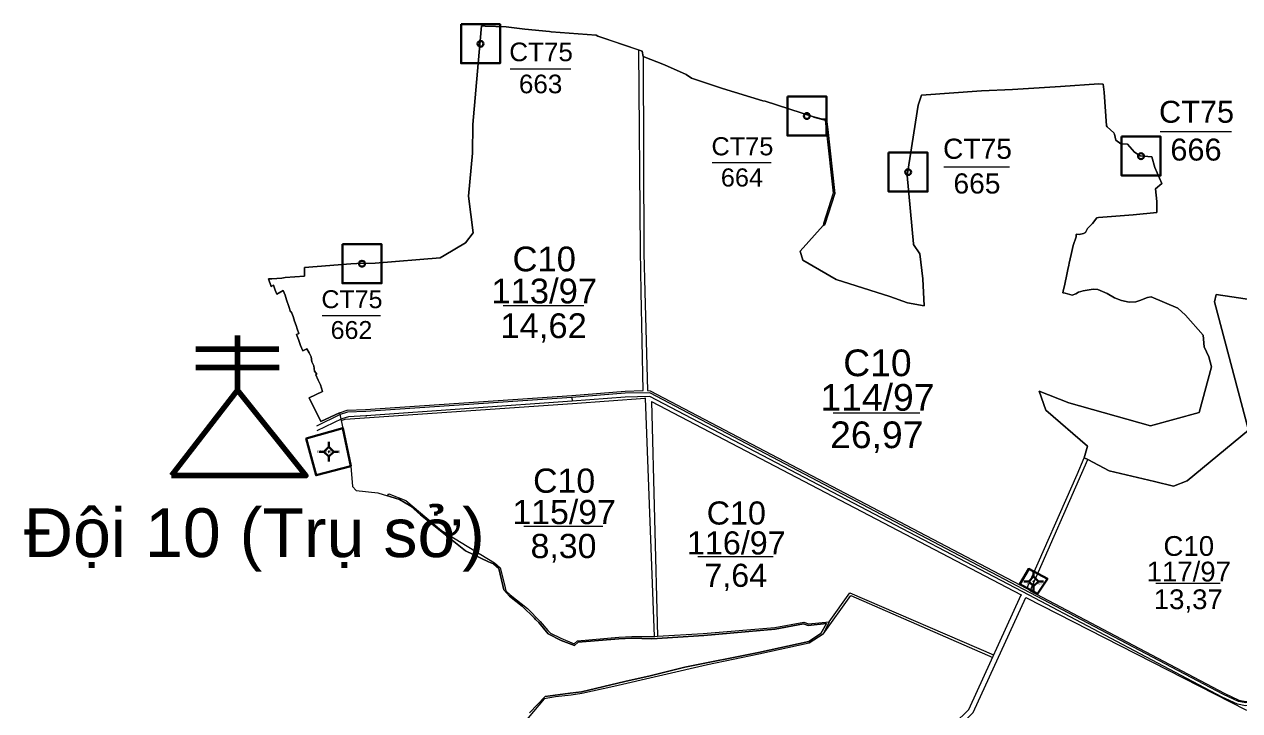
# Model space of a CAD drawing. Header units: metres. Extents: x 414961 to 420278, y 1518967 to 1522724.
# Drawn here: x 415716 to 417274, y 1520463 to 1521343 of the extents above; entities that cross this region are included whole.
import ezdxf
from ezdxf.enums import TextEntityAlignment as Align

# ---------------------------------------------------------------- set-up
doc = ezdxf.new("R2010")
doc.units = ezdxf.units.M
doc.header["$MEASUREMENT"] = 0
doc.linetypes.add('DGN Style 1', pattern=[5.902559, 0.009821, -5.892738])
doc.layers.add('RanhOne', color=1, linetype='Continuous', lineweight=0)
doc.layers.add('TruSo', color=1, linetype='Continuous', lineweight=106)
doc.styles.add('Style-Arial', font='arial.ttf')

# ---------------------------------------------------------------- blocks, each defined once
blk = doc.blocks.new('*U0')
at = {"color": 0, "linetype": 'Continuous', "lineweight": -2, "ltscale": 10, "flags": 128}
blk.add_lwpolyline([(-150, 150), (150, 150), (150, -150), (-150, -150), (-150, 150)], close=True, dxfattribs=at)
at = {"color": 0, "linetype": 'Continuous', "lineweight": -2, "ltscale": 10}
blk.add_circle((-0.02828, 0.016065), 22.5, dxfattribs=at)
blk = doc.blocks.new('*U19')
at = {"layer": 'RanhOne', "color": 3, "linetype": 'Continuous', "lineweight": 13}
blk.add_line((-66.520877, -1.660429), (63.750129, -1.660429), dxfattribs=at)
at = {"layer": 'RanhOne', "color": 3, "linetype": 'Continuous', "lineweight": 13, "style": 'Style-Arial'}
blk.add_text('13,37', height=40, dxfattribs=at).set_placement((-1.025137, -54.422685), align=Align.CENTER)
at = {"layer": 'RanhOne', "color": 3, "linetype": 'Continuous', "lineweight": 13, "insert": (-0.000029, 1.089388), "char_height": 40, "attachment_point": 8, "line_spacing_factor": 0.776524, "style": 'Style-Arial'}
blk.add_mtext('C10\\P117/97', dxfattribs=at)
blk = doc.blocks.new('DDCT')
at = {"layer": 'RanhOne', "color": 5, "linetype": 'Continuous', "lineweight": 0}
for p, q in [((6.24, 0), (-6.24, 0)), ((0, -6.24), (0, 6.24))]:
    blk.add_line(p, q, dxfattribs=at)
blk = doc.blocks.new('CENTRD')
at = {"layer": 'RanhOne', "linetype": 'Continuous', "lineweight": 0}
h = blk.add_hatch(color=7, dxfattribs=at)
edge = h.paths.add_edge_path()
edge.add_arc((0, 0), 1.5, 0, 360)
at = {"layer": 'RanhOne', "color": 7, "linetype": 'Continuous', "lineweight": 0}
for p, q in [((-6.25, 0), (-12.5, 0)), ((0, 6.25), (-6.25, 0)), ((-6.25, 0), (0, -6.25)), ((0, 12.5), (0, 6.25)), ((6.25, 0), (0, 6.25)), ((0, -6.25), (6.25, 0)), ((12.5, 0), (6.25, 0)), ((0, -6.25), (0, -12.5))]:
    blk.add_line(p, q, dxfattribs=at)
blk = doc.blocks.new('CENTRD_1')
at = {"layer": 'RanhOne', "linetype": 'Continuous', "lineweight": 30}
h = blk.add_hatch(color=5, dxfattribs=at)
edge = h.paths.add_edge_path()
edge.add_arc((0, 0), 1.5, 0, 360)
at = {"layer": 'RanhOne', "color": 5, "linetype": 'Continuous', "lineweight": 30}
for p, q in [((-6.25, 0), (-12.5, 0)), ((0, 6.25), (-6.25, 0)), ((-6.25, 0), (0, -6.25)), ((0, 12.5), (0, 6.25)), ((6.25, 0), (0, 6.25)), ((0, -6.25), (6.25, 0)), ((12.5, 0), (6.25, 0)), ((0, -6.25), (0, -12.5))]:
    blk.add_line(p, q, dxfattribs=at)
blk = doc.blocks.new('*U50')
at = {"layer": 'RanhOne', "color": 3, "linetype": 'Continuous', "lineweight": 13}
blk.add_line((-66.520877, -1.660429), (63.750129, -1.660429), dxfattribs=at)
at = {"layer": 'RanhOne', "color": 3, "linetype": 'Continuous', "lineweight": 13, "style": 'Style-Arial'}
for s, p in [('CT75', (-0.000029, 14.422722)), ('662', (-1.025137, -54.422685))]:
    blk.add_text(s, height=40, dxfattribs=at).set_placement(p, align=Align.CENTER)
blk = doc.blocks.new('*U51')
at = {"layer": 'RanhOne', "color": 3, "linetype": 'Continuous', "lineweight": 13}
blk.add_line((-66.520877, -1.660429), (63.750129, -1.660429), dxfattribs=at)
at = {"layer": 'RanhOne', "color": 3, "linetype": 'Continuous', "lineweight": 13, "style": 'Style-Arial'}
for s, p in [('CT75', (-0.000029, 14.422722)), ('663', (-1.025137, -54.422685))]:
    blk.add_text(s, height=40, dxfattribs=at).set_placement(p, align=Align.CENTER)
blk = doc.blocks.new('*U52')
at = {"layer": 'RanhOne', "color": 3, "linetype": 'Continuous', "lineweight": 13}
blk.add_line((-66.520877, -1.660429), (63.750129, -1.660429), dxfattribs=at)
at = {"layer": 'RanhOne', "color": 3, "linetype": 'Continuous', "lineweight": 13, "style": 'Style-Arial'}
for s, p in [('CT75', (-0.000029, 14.422722)), ('664', (-1.025137, -54.422685))]:
    blk.add_text(s, height=40, dxfattribs=at).set_placement(p, align=Align.CENTER)
blk = doc.blocks.new('*U53')
at = {"layer": 'RanhOne', "color": 3, "linetype": 'Continuous', "lineweight": 13}
blk.add_line((-66.520877, -1.660429), (63.750129, -1.660429), dxfattribs=at)
at = {"layer": 'RanhOne', "color": 3, "linetype": 'Continuous', "lineweight": 13, "style": 'Style-Arial'}
for s, p in [('CT75', (-0.000029, 14.422722)), ('665', (-1.025137, -54.422685))]:
    blk.add_text(s, height=40, dxfattribs=at).set_placement(p, align=Align.CENTER)
blk = doc.blocks.new('*U54')
at = {"layer": 'RanhOne', "color": 3, "linetype": 'Continuous', "lineweight": 13}
blk.add_line((-66.520877, -1.660429), (63.750129, -1.660429), dxfattribs=at)
at = {"layer": 'RanhOne', "color": 3, "linetype": 'Continuous', "lineweight": 13, "style": 'Style-Arial'}
for s, p in [('CT75', (-0.000029, 14.422722)), ('666', (-1.025137, -54.422685))]:
    blk.add_text(s, height=40, dxfattribs=at).set_placement(p, align=Align.CENTER)
blk = doc.blocks.new('*U59')
at = {"layer": 'RanhOne', "color": 3, "linetype": 'Continuous', "lineweight": 13}
blk.add_line((-66.520877, -1.660429), (63.750129, -1.660429), dxfattribs=at)
at = {"layer": 'RanhOne', "color": 3, "linetype": 'Continuous', "lineweight": 13, "style": 'Style-Arial'}
blk.add_text('26,97', height=40, dxfattribs=at).set_placement((-1.025137, -54.422685), align=Align.CENTER)
at = {"layer": 'RanhOne', "color": 3, "linetype": 'Continuous', "lineweight": 13, "insert": (-0.000029, 1.089388), "char_height": 40, "attachment_point": 8, "line_spacing_factor": 0.776524, "style": 'Style-Arial'}
blk.add_mtext('C10\\P114/97', dxfattribs=at)
blk = doc.blocks.new('*U80')
at = {"layer": 'RanhOne', "color": 3, "linetype": 'Continuous', "lineweight": 13}
blk.add_line((-66.520877, -1.660429), (63.750129, -1.660429), dxfattribs=at)
at = {"layer": 'RanhOne', "color": 3, "linetype": 'Continuous', "lineweight": 13, "style": 'Style-Arial'}
blk.add_text('14,62', height=40, dxfattribs=at).set_placement((-1.025137, -54.422685), align=Align.CENTER)
at = {"layer": 'RanhOne', "color": 3, "linetype": 'Continuous', "lineweight": 13, "insert": (-0.000029, 1.089388), "char_height": 40, "attachment_point": 8, "line_spacing_factor": 0.776524, "style": 'Style-Arial'}
blk.add_mtext('C10\\P113/97', dxfattribs=at)
blk = doc.blocks.new('*U81')
at = {"layer": 'RanhOne', "color": 3, "linetype": 'Continuous', "lineweight": 13}
blk.add_line((-66.520877, -1.660429), (63.750129, -1.660429), dxfattribs=at)
at = {"layer": 'RanhOne', "color": 3, "linetype": 'Continuous', "lineweight": 13, "style": 'Style-Arial'}
blk.add_text('8,30', height=40, dxfattribs=at).set_placement((-1.025137, -54.422685), align=Align.CENTER)
at = {"layer": 'RanhOne', "color": 3, "linetype": 'Continuous', "lineweight": 13, "insert": (-0.000029, 1.089388), "char_height": 40, "attachment_point": 8, "line_spacing_factor": 0.776524, "style": 'Style-Arial'}
blk.add_mtext('C10\\P115/97', dxfattribs=at)
blk = doc.blocks.new('*U82')
at = {"layer": 'RanhOne', "color": 3, "linetype": 'Continuous', "lineweight": 13}
blk.add_line((-66.520877, -1.660429), (63.750129, -1.660429), dxfattribs=at)
at = {"layer": 'RanhOne', "color": 3, "linetype": 'Continuous', "lineweight": 13, "style": 'Style-Arial'}
blk.add_text('7,64', height=40, dxfattribs=at).set_placement((-1.025137, -54.422685), align=Align.CENTER)
at = {"layer": 'RanhOne', "color": 3, "linetype": 'Continuous', "lineweight": 13, "insert": (-0.000029, 1.089388), "char_height": 40, "attachment_point": 8, "line_spacing_factor": 0.776524, "style": 'Style-Arial'}
blk.add_mtext('C10\\P116/97', dxfattribs=at)
blk = doc.blocks.new('CENTRD_2')
at = {"layer": 'TruSo', "linetype": 'Continuous', "lineweight": 30}
h = blk.add_hatch(color=5, dxfattribs=at)
edge = h.paths.add_edge_path()
edge.add_arc((0, 0), 1.5, 0, 360)
at = {"layer": 'TruSo', "color": 5, "linetype": 'Continuous', "lineweight": 30}
for p, q in [((-6.25, 0), (-12.5, 0)), ((0, 6.25), (-6.25, 0)), ((-6.25, 0), (0, -6.25)), ((0, 12.5), (0, 6.25)), ((6.25, 0), (0, 6.25)), ((0, -6.25), (6.25, 0)), ((12.5, 0), (6.25, 0)), ((0, -6.25), (0, -12.5))]:
    blk.add_line(p, q, dxfattribs=at)
blk = doc.blocks.new('*U83')
at = {"layer": 'TruSo', "color": 5, "linetype": 'Continuous', "lineweight": 30, "flags": 128}
blk.add_lwpolyline([(17.65, 3.2), (4.88, -15.97), (-17.67, -3.62), (-5.96, 15.96), (17.65, 3.2)], dxfattribs=at)
at = {"layer": 'TruSo', "color": 5, "linetype": 'Continuous', "lineweight": 30}
blk.add_blockref('CENTRD_2', (0, 0), dxfattribs=at)
blk = doc.blocks.new('*U88')
at = {"layer": 'TruSo', "color": 1, "linetype": 'Continuous', "lineweight": 106}
for p, q in [((-1.00498, 13.016671), (-1.00498, 58.941787)), ((-36.158004, 47.398274), (33.778137, 47.398274)), ((-35.952007, 32.006922), (33.984135, 32.006922))]:
    blk.add_line(p, q, dxfattribs=at)
at = {"layer": 'TruSo', "color": 1, "linetype": 'Continuous', "lineweight": 106, "flags": 128}
blk.add_lwpolyline([(-56.477401, -58.942446), (-1.00498, 13.016671), (56.477968, -58.889332), (-56.477401, -58.942446)], close=True, dxfattribs=at)
blk = doc.blocks.new('*U87')
at = {"layer": 'TruSo', "color": 1, "linetype": 'Continuous', "lineweight": 106, "xscale": 1.5248, "yscale": 1.5248, "zscale": 1.5248}
blk.add_blockref('*U88', (-19.953073, 67.811554), dxfattribs=at)
at = {"layer": 'RanhOne', "color": 7, "linetype": 'Continuous', "lineweight": 0, "style": 'Style-Arial'}
blk.add_text('Đội 10 (Trụ sở)', height=62.5, dxfattribs=at).set_placement((0.000165, -95.186062), align=Align.MIDDLE_CENTER)

msp = doc.modelspace()

# ---------------------------------------------------------------- linework, layer by layer
at = {"layer": 'RanhOne', "color": 3, "linetype": 'DGN Style 1', "lineweight": 0}
for p, q in [((416508.737, 1520873.628), (416514.556, 1520873.42)), ((416511.655, 1520863.842), (416519.653, 1520859.65)), ((417000.544, 1520619.644), (417005.134, 1520616.763)), ((416993.41, 1520611.704), (416999.455, 1520608.257))]:
    msp.add_line(p, q, dxfattribs=at)
at = {"layer": 'RanhOne', "color": 3, "linetype": 'Continuous', "lineweight": 0, "ltscale": 5}
for p, q in [((416417.677, 1520864.831), (416418.019229, 1520859.842543)), ((417003.721466, 1520611.262593), (416517.470256, 1520865.727005))]:
    msp.add_line(p, q, dxfattribs=at)
at = {"layer": 'RanhOne', "color": 3, "linetype": 'Continuous', "lineweight": 0}
for p, q in [((416511.655, 1520863.842), (416523.1464, 1520558.4272)), ((416519.653, 1520859.65), (416993.41, 1520611.704)), ((416519.653, 1520859.65), (416527.2278, 1520558.6165)), ((416119.7918, 1520845.1619), (416121.9345, 1520835.1188)), ((417005.134, 1520616.763), (417078.7666, 1520784.9478)), ((417074.412, 1520787.193), (417078.7666, 1520784.9478)), ((416999.455, 1520608.257), (417282.438, 1520463.884))]:
    msp.add_line(p, q, dxfattribs=at)
at = {"layer": 'RanhOne', "color": 3, "linetype": 'Continuous', "lineweight": 0, "flags": 128}
for points in [[(416119.7918, 1520845.1619), (416119.5254, 1520845.0801), (416095.9799, 1520833.913), (416080.67, 1520864.11), (416097.91, 1520872.25), (416095.17, 1520880.66), (416092.37, 1520886.68), (416089.44, 1520893.7), (416090.62, 1520894.37), (416087.56, 1520898.17), (416087.01, 1520905.04), (416084.33, 1520910.38), (416083.28, 1520916.56), (416080.7, 1520921.69), (416077.86, 1520927.17), (416072.69, 1520924.65), (416069.77, 1520931.41), (416067.02, 1520938.81), (416064.65, 1520945.32), (416067.51, 1520946.48), (416065.56, 1520952.44), (416064.2, 1520956.71), (416062.27, 1520962.54), (416060.15, 1520968.38), (416057.79, 1520974.75), (416057.28, 1520974.59), (416056.9, 1520974.48), (416054.68, 1520981.2), (416051.73, 1520989.77), (416049.97, 1520995.73), (416047.71, 1521001.58), (416039.62, 1520997.12), (416037.43, 1521002.28), (416035.3, 1521008.5), (416032.11, 1521006.8), (416028.69, 1521016.54), (416032.821, 1521016.768), (416045.88, 1521017.49), (416050.22, 1521018.61), (416074.95, 1521020.18), (416074.77, 1521031.35), (416134.07, 1521036.17), (416141.88, 1521036.35), (416165.576, 1521036.917), (416248.626, 1521043.484), (416254.084, 1521046.646), (416281.279, 1521063.016), (416291.14, 1521075.89), (416285.25, 1521122.91), (416290, 1521177.87), (416290.84, 1521214.37), (416297.48, 1521292.69), (416301.71, 1521341.19), (416306.54, 1521340.8), (416333.36, 1521339.99), (416357.16, 1521336.7), (416389, 1521333.92), (416391.23, 1521333.39), (416448.79, 1521329.09), (416450.86, 1521327.86), (416503.1096, 1521310.1143)], [(416503.1096, 1521310.1143), (416507.48, 1521308.63), (416509.17, 1521301.54)], [(416503.1096, 1521310.1143), (416505.02, 1521053.22), (416506.1215, 1521000), (416508.737, 1520873.628)], [(416509.17, 1521301.54), (416536.147, 1521290.902), (416564.225, 1521278.787), (416570.871, 1521273.965), (416610.86, 1521260.71), (416662.34, 1521245.09), (416665.35, 1521244.64), (416727.21, 1521224.52)], [(416509.17, 1521301.54), (416509.82, 1521049.56), (416511.1526, 1521000), (416514.556, 1520873.42)], [(416739.652, 1521085.1), (416710.078, 1521052.362), (416713.812, 1521040.556), (416756.332, 1521015.861), (416825.023, 1520994.079), (416847.617, 1520985.932), (416869.075, 1520982.062), (416867.428, 1521016.883), (416863.409, 1521048.77), (416855.4, 1521060.6), (416855.2907, 1521061.7886), (416847.5239, 1521149.0256), (416861.36, 1521239.21), (416865.822, 1521252.344), (416942.49, 1521257.79), (416982.19, 1521259.63), (417044.08, 1521263.2), (417092.91, 1521266.52), (417098.64, 1521266.18), (417099.77, 1521255.96), (417103.05, 1521212.89), (417103.61, 1521211.64), (417112.11, 1521203.75), (417113.25, 1521202.11), (417114.83, 1521194.42), (417121.29, 1521189.85), (417129.68, 1521189.45), (417138.61, 1521178.96), (417145.97, 1521174.2), (417161.08, 1521173.28), (417164.85, 1521159.59), (417173.83, 1521138.99), (417165.61, 1521131.9), (417167.24, 1521115.74), (417167.54, 1521112.76), (417167.48, 1521101.94), (417136.94, 1521098.86), (417092.58, 1521095.42), (417090.25, 1521094.77), (417084.84, 1521087.59), (417078.59, 1521081.18), (417075.88, 1521076.27), (417073.57, 1521075.02), (417067.64, 1521073.53), (417064.2, 1521074.09), (417064.171, 1521073.6226), (417063.99, 1521070.7), (417060.16, 1521059.44), (417057.59, 1521047.72), (417055.19, 1521036.68), (417054.52, 1521034.23), (417053.416, 1521028.688), (417052.56, 1521024.39), (417048.92, 1521007.69), (417047.922, 1521003.1184), (417046.94, 1520998.62), (417049.84, 1520998.42), (417058.81, 1520995.89), (417063.57, 1520997.63), (417067.15, 1520999.71), (417072.83, 1521001.5), (417085.87, 1521003.38), (417091.57, 1521003.04), (417103.77, 1520997.77), (417113.06, 1520992.45), (417121.9, 1520989.07), (417131.88, 1520987.02), (417140.51, 1520987.38), (417145.63, 1520989.08), (417155.24, 1520992.76), (417160.02, 1520993.45), (417194.33, 1520979.09), (417203.99, 1520970.1), (417226.9559, 1520944.431), (417228.219, 1520929.491), (417233.814, 1520916.722), (417237.574, 1520904.051), (417221.5083, 1520845.4113), (417159.2982, 1520828.4459), (417054.595, 1520857.822), (417016.673, 1520872.684), (417024.925, 1520848.421), (417078.356, 1520802.083), (417074.412, 1520787.193)], [(416727.21, 1521224.52), (416727.081, 1521223.945), (416742.395, 1521220.043), (416743.7215, 1521207.834), (416752.4874, 1521126.5285), (416740.1733, 1521087.7931), (416739.652, 1521085.1)], [(416727.21, 1521224.52), (416738.7, 1521221.61), (416743.79, 1521221.28), (416745.706, 1521208.085), (416754.521, 1521126.324), (416741.858, 1521086.491), (416739.652, 1521085.1)], [(417078.7666, 1520784.9478), (417106.253, 1520770.776), (417164.2936, 1520757.1067), (417188.7629, 1520750.7441), (417206.4502, 1520757.9384), (417284.874, 1520822.553), (417241.263, 1520987.179), (417243.37, 1520996.69), (417292.03, 1520989.56), (417394.09, 1520981.99), (417433.98, 1520979.03)], [(416119.7918, 1520845.1619), (416129.6713, 1520848.1931), (416153.2543, 1520849.1964), (416417.4952, 1520867.3244), (416485.7354, 1520872.5921), (416508.737, 1520873.628)], [(416514.556, 1520873.42), (416517.9632, 1520873.2384), (417000.544, 1520619.644)], [(416121.9345, 1520835.1188), (416127.155, 1520836.879), (416418.534, 1520856.959), (416511.655, 1520863.842)], [(416121.9345, 1520835.1188), (416124.04, 1520825.25), (416134.37, 1520776.78), (416136.52, 1520750.72), (416141.09, 1520745.54), (416168.77, 1520742.25), (416181.4135, 1520738.5058)], [(417000.544, 1520619.644), (417065.134, 1520765.925), (417074.412, 1520787.193)], [(416181.4135, 1520738.5058), (416182.992, 1520741.115), (416204.8856, 1520732.7352), (416250.5834, 1520694.1537), (416318.3968, 1520652.834), (416325.6423, 1520646.3105), (416331.1372, 1520624.3164), (416333.0983, 1520616.7539), (416338.4039, 1520611.5272), (416360.754, 1520594.1591), (416377.0144, 1520577.3924), (416386.9192, 1520565.907), (416390.2717, 1520562.536), (416403.4456, 1520556.1195), (416420.6277, 1520548.952), (416424.9033, 1520552.8161), (416477.5783, 1520557.406), (416494.4846, 1520558.1816), (416523.1464, 1520558.4272)], [(416363.18, 1520460.46), (416383.17, 1520481.13), (416415.3, 1520485.8), (416430.0471, 1520487.1313), (416485.44, 1520500.64), (416518.13, 1520507.75), (416562.38, 1520518.76), (416656.879, 1520537.55), (416721.335, 1520551.837), (416736.7892, 1520562.0733), (416743.7931, 1520574.8666), (416720.592, 1520572.339), (416714.533, 1520574.447), (416678.071, 1520567.818), (416586.6967, 1520559.5412), (416519.96, 1520555.31), (416494.539, 1520556.182), (416477.711, 1520555.41), (416425.48, 1520550.96), (416421.028, 1520546.618), (416403.71, 1520552.93), (416387.26, 1520561.68), (416375.07, 1520576.2), (416371.17, 1520580.17), (416369.59, 1520581.57), (416353.85, 1520597.19), (416337.49, 1520610.11), (416330.58, 1520618.1), (416329.199, 1520623.823), (416323.85, 1520645.233), (416317.197, 1520651.223), (416310.75, 1520653.8), (416281.3, 1520668.22), (416223.66, 1520714.18), (416211.15, 1520725.46), (416196.46, 1520734.05), (416181.4135, 1520738.5058)], [(416365.212, 1520254.43), (416414.423, 1520222.245), (416441.861, 1520206.8784), (416444.165, 1520205.13), (416519.85, 1520168.6), (416696.058, 1520309.8045), (416703.144, 1520325.302), (416833.992, 1520405.026), (416907.662, 1520446.317), (416926.205, 1520464.724), (416993.41, 1520611.704)], [(416862.2, 1520359.04), (416837.468, 1520399.318), (416911.8558, 1520440.7577), (416931.9577, 1520460.7122), (416999.455, 1520608.257)], [(417005.134, 1520616.763), (417253.6416, 1520485.4909), (417272.4761, 1520476.6406), (417281.3831, 1520474.8108), (417285.815, 1520475.35)], [(416527.2278, 1520558.6165), (416586.052, 1520561.938), (416677.8014, 1520569.8018), (416714.6931, 1520576.5089), (416720.8235, 1520574.3761), (416747.376, 1520577.1643), (416739.469, 1520561.0718), (416721.631, 1520549.8541), (416657.3006, 1520535.5949), (416591.4572, 1520521.7923), (416471.3244, 1520494.3108), (416430.4061, 1520485.1622), (416416.6212, 1520483.2093), (416396.7644, 1520480.7499), (416382.2637, 1520478.1388), (416361.7616, 1520453.9758), (416332.3453, 1520419.2392), (416314.7357, 1520399.271), (416309.5603, 1520389.4591), (416312.5, 1520379.64), (416346.4593, 1520279.2763), (416365.212, 1520254.43)], [(416523.1464, 1520558.4272), (416524.0059, 1520558.4346), (416527.2278, 1520558.6165)]]:
    msp.add_lwpolyline(points, dxfattribs=at)
at = {"layer": 'RanhOne', "color": 3, "linetype": 'Continuous', "lineweight": 13, "flags": 128}
msp.add_lwpolyline([(417292.03, 1520989.56), (417243.37, 1520996.69), (417241.263, 1520987.179), (417284.874, 1520822.553), (417206.4502, 1520757.9384), (417188.7629, 1520750.7441), (417164.2936, 1520757.1067), (417106.253, 1520770.776), (417078.7666, 1520784.9478), (417074.412, 1520787.193), (417078.356, 1520802.083), (417024.925, 1520848.421), (417016.673, 1520872.684), (417054.595, 1520857.822), (417159.2982, 1520828.4459), (417221.5083, 1520845.4113), (417237.574, 1520904.051), (417233.814, 1520916.722), (417228.219, 1520929.491), (417226.9559, 1520944.431), (417203.99, 1520970.1), (417194.33, 1520979.09), (417160.02, 1520993.45), (417155.24, 1520992.76), (417145.63, 1520989.08), (417140.51, 1520987.38), (417131.88, 1520987.02), (417121.9, 1520989.07), (417113.06, 1520992.45), (417103.77, 1520997.77), (417091.57, 1521003.04), (417085.87, 1521003.38), (417072.83, 1521001.5), (417067.15, 1520999.71), (417063.57, 1520997.63), (417058.81, 1520995.89), (417049.84, 1520998.42), (417046.94, 1520998.62), (417047.922, 1521003.1184), (417048.92, 1521007.69), (417052.56, 1521024.39), (417053.416, 1521028.688), (417054.52, 1521034.23), (417055.19, 1521036.68), (417057.59, 1521047.72), (417060.16, 1521059.44), (417063.99, 1521070.7), (417064.171, 1521073.6226), (417064.2, 1521074.09), (417067.64, 1521073.53), (417073.57, 1521075.02), (417075.88, 1521076.27), (417078.59, 1521081.18), (417084.84, 1521087.59), (417090.25, 1521094.77), (417092.58, 1521095.42), (417136.94, 1521098.86), (417167.48, 1521101.94), (417167.54, 1521112.76), (417167.24, 1521115.74), (417165.61, 1521131.9), (417173.83, 1521138.99), (417164.85, 1521159.59), (417161.08, 1521173.28), (417145.97, 1521174.2), (417138.61, 1521178.96), (417129.68, 1521189.45), (417121.29, 1521189.85), (417114.83, 1521194.42), (417113.25, 1521202.11), (417112.11, 1521203.75), (417103.61, 1521211.64), (417103.05, 1521212.89), (417099.77, 1521255.96), (417098.64, 1521266.18), (417092.91, 1521266.52), (417044.08, 1521263.2), (416982.19, 1521259.63), (416942.49, 1521257.79), (416865.822, 1521252.344), (416861.36, 1521239.21), (416847.5239, 1521149.0256), (416855.2907, 1521061.7886), (416855.4, 1521060.6), (416863.409, 1521048.77), (416867.428, 1521016.883), (416869.075, 1520982.062), (416847.617, 1520985.932), (416825.023, 1520994.079), (416756.332, 1521015.861), (416713.812, 1521040.556), (416710.078, 1521052.362), (416739.652, 1521085.1), (416741.858, 1521086.491), (416754.521, 1521126.324), (416745.706, 1521208.085), (416743.79, 1521221.28), (416738.7, 1521221.61), (416727.21, 1521224.52), (416665.35, 1521244.64), (416662.34, 1521245.09), (416610.86, 1521260.71), (416570.871, 1521273.965), (416564.225, 1521278.787), (416536.147, 1521290.902), (416509.17, 1521301.54), (416507.48, 1521308.63), (416450.86, 1521327.86), (416448.79, 1521329.09), (416391.23, 1521333.39), (416389, 1521333.92), (416357.16, 1521336.7), (416333.36, 1521339.99), (416306.54, 1521340.8), (416301.71, 1521341.19), (416297.48, 1521292.69), (416290.84, 1521214.37), (416290, 1521177.87), (416285.25, 1521122.91), (416291.14, 1521075.89), (416281.279, 1521063.016), (416254.084, 1521046.646), (416248.626, 1521043.484), (416165.576, 1521036.917), (416141.88, 1521036.35), (416134.07, 1521036.17), (416074.77, 1521031.35), (416074.95, 1521020.18), (416050.22, 1521018.61), (416045.88, 1521017.49), (416032.821, 1521016.768), (416028.69, 1521016.54), (416032.11, 1521006.8), (416035.3, 1521008.5), (416037.43, 1521002.28), (416039.62, 1520997.12), (416047.71, 1521001.58), (416049.97, 1520995.73), (416051.73, 1520989.77), (416054.68, 1520981.2), (416056.9, 1520974.48), (416057.28, 1520974.59), (416057.79, 1520974.75), (416060.15, 1520968.38), (416062.27, 1520962.54), (416064.2, 1520956.71), (416065.56, 1520952.44), (416067.51, 1520946.48), (416064.65, 1520945.32), (416067.02, 1520938.81), (416069.77, 1520931.41), (416072.69, 1520924.65), (416077.86, 1520927.17), (416080.7, 1520921.69), (416083.28, 1520916.56), (416084.33, 1520910.38), (416087.01, 1520905.04), (416087.56, 1520898.17), (416090.62, 1520894.37), (416089.44, 1520893.7), (416092.37, 1520886.68), (416095.17, 1520880.66), (416097.91, 1520872.25), (416080.67, 1520864.11), (416095.9799, 1520833.913), (416119.5254, 1520845.0801), (416119.7918, 1520845.1619), (416124.04, 1520825.25), (416134.37, 1520776.78), (416136.52, 1520750.72), (416141.09, 1520745.54), (416168.77, 1520742.25), (416196.46, 1520734.05), (416211.15, 1520725.46), (416223.66, 1520714.18), (416281.3, 1520668.22), (416310.75, 1520653.8), (416317.197, 1520651.223), (416323.85, 1520645.233), (416329.199, 1520623.823), (416330.58, 1520618.1), (416337.49, 1520610.11), (416353.85, 1520597.19), (416369.59, 1520581.57), (416371.17, 1520580.17), (416375.07, 1520576.2), (416387.26, 1520561.68), (416403.71, 1520552.93), (416421.028, 1520546.618), (416425.48, 1520550.96), (416477.711, 1520555.41), (416494.539, 1520556.182), (416519.96, 1520555.31), (416586.6967, 1520559.5412), (416678.071, 1520567.818), (416714.533, 1520574.447), (416720.592, 1520572.339), (416743.7931, 1520574.8666), (416736.7892, 1520562.0733), (416721.335, 1520551.837), (416656.879, 1520537.55), (416562.38, 1520518.76), (416518.13, 1520507.75), (416485.44, 1520500.64), (416430.0471, 1520487.1313), (416415.3, 1520485.8), (416383.17, 1520481.13), (416363.18, 1520460.46)], dxfattribs=at)
at = {"layer": 'RanhOne', "color": 3, "linetype": 'Continuous', "lineweight": 0, "ltscale": 5, "flags": 128}
for points in [[(416517.37, 1520870.726), (416485.857, 1520870.094), (416417.677, 1520864.831), (416153.393, 1520846.7), (416130.098, 1520845.709), (416120.431, 1520842.743), (416090.049575, 1520827.701453)], [(417319.424, 1520484.781), (417291.893, 1520474.244), (417281.302, 1520473.092), (417271.936, 1520475.016), (417252.883, 1520483.969), (416517.37, 1520870.726)], [(416153.635266, 1520841.005151), (416131.070851, 1520840.045231), (416122.545327, 1520837.429455), (416090.881034, 1520821.752772)], [(417320.746552, 1520481.325446), (417292.768725, 1520470.617431), (417281.125556, 1520469.350984), (417270.760575, 1520471.480199), (417251.23196, 1520480.65669), (417003.721466, 1520611.262593)]]:
    msp.add_lwpolyline(points, dxfattribs=at)
msp.add_lwpolyline([(416517.470256, 1520865.727005), (416486.099734, 1520865.097863), (416418.061819, 1520859.845831, -0.002136), (416418.019217, 1520859.842725), (416153.783127, 1520841.013366)], format="xyb", dxfattribs=at)
at = {"layer": 'RanhOne', "color": 5, "linetype": 'Continuous', "lineweight": 30, "flags": 128}
msp.add_lwpolyline([(416134.37, 1520776.78), (416124.04, 1520825.25), (416077.02, 1520812.17), (416089.78, 1520764.98), (416134.37, 1520776.78)], dxfattribs=at)
at = {"layer": 'RanhOne', "color": 7, "linetype": 'Continuous', "lineweight": 0, "flags": 128}
for points in [[(416739.469, 1520561.0718), (416774.931216, 1520610.979167), (416957.136265, 1520531.503357)], [(416747.376, 1520577.1643), (416774.036382, 1520614.348241), (416958.188116, 1520534.751835)]]:
    msp.add_lwpolyline(points, dxfattribs=at)
at = {"layer": 'RanhOne', "color": 3, "linetype": 'Continuous', "lineweight": 0, "ltscale": 5, "extrusion": (0, 0, -1)}
msp.add_arc((-416153.393, 1520846.7), 5.7, 266.075417, 267.564031, dxfattribs=at)
at = {"layer": 'RanhOne', "color": 3, "linetype": 'Continuous', "lineweight": 0, "ltscale": 5}
msp.add_point((416153.783127, 1520841.013366), dxfattribs=at)

# ---------------------------------------------------------------- block references
at = {"layer": 'RanhOne', "color": 3, "linetype": 'Continuous', "lineweight": 30, "ltscale": 1.666667, "xscale": 0.166667, "yscale": 0.166667, "zscale": 0.166667}
for p in [(416300.551, 1521318.02), (416718.765713, 1521225.477323), (417147.099, 1521174.034), (416848.533713, 1521153.588323), (416148.573, 1521036.102)]:
    msp.add_blockref('*U0', p, dxfattribs=at)
at = {"layer": 'RanhOne', "color": 3, "linetype": 'Continuous', "lineweight": 13}
for name, p, xscale, yscale, zscale in [('*U51', (416378.126185, 1521287.112561), 0.59715, 0.59715, 0.59715), ('*U54', (417218.266616, 1521206.654831), 0.703896, 0.703896, 0.703896), ('*U52', (416636.162569, 1521166.684115), 0.580696, 0.580696, 0.580696), ('*U53', (416937.480564, 1521161.265598), 0.64601, 0.64601, 0.64601), ('*U80', (416382.146387, 1520983.936185), 0.79337, 0.79337, 0.79337), ('*U50', (416135.691474, 1520970.882599), 0.573025, 0.573025, 0.573025), ('*U59', (416809.254047, 1520846.24075), 0.855431, 0.855431, 0.855431), ('*U81', (416407.67496, 1520700.9937), 0.776484, 0.776484, 0.776484), ('*U82', (416628.360757, 1520662.176309), 0.740429, 0.740429, 0.740429), ('*U19', (417208.319536, 1520627.767305), 0.633263, 0.633263, 0.633263)]:
    msp.add_blockref(name, p, dxfattribs=dict(at, xscale=xscale, yscale=yscale, zscale=zscale))
at = {"layer": 'RanhOne', "color": 5, "linetype": 'Continuous', "lineweight": 30}
msp.add_blockref('CENTRD_1', (416106.05, 1520795.12), dxfattribs=at)
at = {"layer": 'RanhOne', "color": 7, "linetype": 'Continuous', "lineweight": 0}
msp.add_blockref('CENTRD', (417009.39, 1520628.92), dxfattribs=at)
at = {"layer": 'RanhOne', "color": 5, "linetype": 'Continuous', "lineweight": 0, "xscale": 0.15, "yscale": 0.15, "zscale": 0.15}
for p in [(417003.43, 1520644.88), (416991.72, 1520625.3), (417027.04, 1520632.12), (417014.27, 1520612.95)]:
    msp.add_blockref('DDCT', p, dxfattribs=at)
at = {"layer": 'TruSo', "color": 1, "linetype": 'Continuous', "lineweight": 106}
msp.add_blockref('*U87', (416010.569, 1520786.4925), dxfattribs=at)
at = {"layer": 'TruSo', "color": 5, "linetype": 'Continuous', "lineweight": 30}
msp.add_blockref('*U83', (417009.39, 1520628.92), dxfattribs=at)

# ---------------------------------------------------------------- texts
at = {"layer": 'RanhOne', "color": 7, "linetype": 'Continuous', "lineweight": 13, "style": 'Style-Arial'}
for s, height, p in [('Đội 10 (Trụ sở)', 3.125, (416091.272928, 1520793.629959)), ('Đội 10 (Nhà công vụ)', 1.5625, (417000.202373, 1520625.288081))]:
    msp.add_text(s, height=height, dxfattribs=at).set_placement(p)
at = {"layer": 'RanhOne', "color": 3, "linetype": 'Continuous', "lineweight": 0, "style": 'Style-Arial'}
for s, p in [('2', (417003.43, 1520644.88)), ('1', (416991.72, 1520625.3)), ('3', (417027.04, 1520632.12)), ('4', (417014.27, 1520612.95))]:
    msp.add_text(s, height=0.75, dxfattribs=at).set_placement(p, align=Align.TOP_LEFT)

doc.saveas('drawing.dxf')
